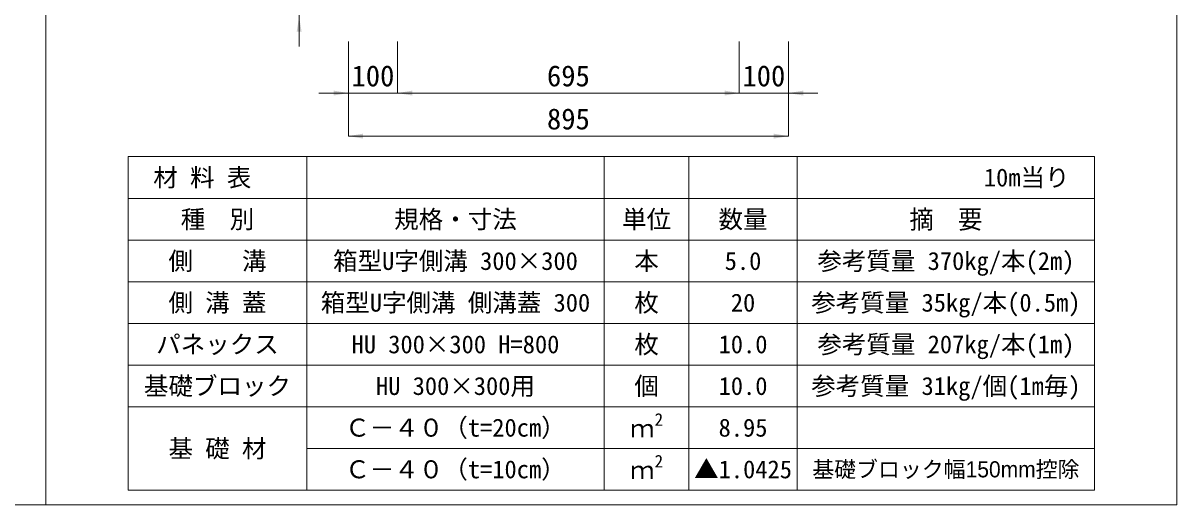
# Model space of a CAD drawing. Units: millimetres at full size. Extents: x 173025 to 194922, y 53822 to 64534.
# Drawn here: x 192575 to 194922, y 61441 to 62421 of the extents above; entities that cross this region are included whole.
import ezdxf
from ezdxf.enums import TextEntityAlignment as Align

# ---------------------------------------------------------------- set-up
doc = ezdxf.new("R2010")
doc.units = ezdxf.units.MM
doc.header["$LTSCALE"] = 20
for name, color, linetype, lineweight in [('Defpoints_3', 8, 'Continuous', 0), ('図枠', 5, 'Continuous', 13), ('寸法・材料表', 7, 'Continuous', 13), ('寸法線', 7, 'Continuous', 13)]:
    doc.layers.add(name, color=color, linetype=linetype, lineweight=lineweight)
doc.styles.add('ＭＳ ゴシック', font='')
doc.styles.add('ＭＳ Ｐゴシック', font='')
doc.styles.get('ＭＳ ゴシック').set_extended_font_data('MS Gothic')
doc.styles.get('ＭＳ Ｐゴシック').set_extended_font_data('MS PGothic')

# ---------------------------------------------------------------- blocks, each defined once
blk = doc.blocks.new('filled_arrow')
at = {"color": 0, "linetype": 'Continuous', "lineweight": -2}
blk.add_solid([(7.5, 1.25), (0, 0), (7.5, -1.25)], dxfattribs=at)

msp = doc.modelspace()

# ---------------------------------------------------------------- linework, layer by layer
at = {"layer": 'Defpoints_3'}
for p, q in [((192789.27, 62149.35), (194754.58, 62149.35)), ((192789.27, 62149.35), (192789.27, 62064.17)), ((193152.27, 62149.35), (193152.27, 62064.17)), ((193757.27, 62149.35), (193757.27, 62064.17)), ((193929.58, 62149.35), (193929.58, 62064.17)), ((194149.58, 62149.35), (194149.58, 62064.17)), ((194754.58, 62149.35), (194754.58, 62064.17))]:
    msp.add_line(p, q, dxfattribs=at)
at = {"layer": '図枠'}
for p, q in [((192621.93, 64341.27), (192621.93, 61441.27)), ((194921.93, 64341.27), (194921.93, 61441.27)), ((179921.93, 61441.27), (194921.93, 61441.27))]:
    msp.add_line(p, q, dxfattribs=at)
at = {"layer": '寸法・材料表'}
for p, q in [((192789.27, 62064.17), (194754.58, 62064.17)), ((192789.27, 62064.17), (192789.27, 61471.27)), ((193152.27, 62064.17), (193152.27, 61471.27)), ((193757.27, 62064.17), (193757.27, 61471.27)), ((193929.58, 62064.17), (193929.58, 61471.27)), ((194149.58, 62064.17), (194149.58, 61471.27)), ((194754.58, 62064.17), (194754.58, 61471.27)), ((192789.27, 61979.47), (194754.58, 61979.47)), ((192789.27, 61894.77), (194754.58, 61894.77)), ((192789.27, 61810.07), (194754.58, 61810.07)), ((192789.27, 61725.37), (194754.58, 61725.37)), ((192789.27, 61640.67), (194754.58, 61640.67)), ((193152.27, 61555.97), (194754.58, 61555.97)), ((192789.27, 61471.27), (194754.58, 61471.27))]:
    msp.add_line(p, q, dxfattribs=at)
at = {"layer": '寸法線'}
for p, q in [((193136.9, 62373.31), (193136.9, 62593.31)), ((193236.93, 62383.31), (193236.93, 62278.37)), ((193236.93, 62383.31), (193236.93, 62190.87)), ((193336.93, 62383.31), (193336.93, 62278.37)), ((193336.93, 62383.31), (193336.93, 62278.37)), ((194031.93, 62383.31), (194031.93, 62278.37)), ((194031.93, 62383.31), (194031.93, 62278.37)), ((194131.93, 62383.31), (194131.93, 62278.37)), ((194131.93, 62383.31), (194131.93, 62190.87)), ((193176.93, 62278.37), (193396.93, 62278.37)), ((193336.93, 62278.37), (194031.93, 62278.37)), ((193971.93, 62278.37), (194191.93, 62278.37)), ((194131.93, 62190.87), (193236.93, 62190.87))]:
    msp.add_line(p, q, dxfattribs=at)

# ---------------------------------------------------------------- block references
at = {"layer": '寸法線', "xscale": 4, "yscale": 4}
for p, rotation in [((193136.9, 62433.31), 270), ((193236.93, 62278.37), 180), ((194031.93, 62278.37), 180), ((194031.93, 62278.37), 180), ((194131.93, 62190.87), 180)]:
    msp.add_blockref('filled_arrow', p, dxfattribs=dict(at, rotation=rotation))
for p in [(193336.93, 62278.37), (193336.93, 62278.37), (194131.93, 62278.37), (193236.93, 62190.87)]:
    msp.add_blockref('filled_arrow', p, dxfattribs=at)

# ---------------------------------------------------------------- texts
at = {"layer": '寸法・材料表', "style": 'ＭＳ ゴシック'}
msp.add_text('\u3000材 料 表', height=36.55, dxfattribs=at).set_placement((192790.44, 62106.76), align=Align.MIDDLE_LEFT)
msp.add_text('10m当り\u3000', height=36.55, dxfattribs=at).set_placement((194753.42, 62106.76), align=Align.MIDDLE_RIGHT)
at = {"layer": '寸法・材料表'}
for s, height, style, p in [('種\u3000別', 36.55, 'ＭＳ ゴシック', (192970.77, 62021.82)), ('規格・寸法', 36.55, 'ＭＳ ゴシック', (193454.77, 62021.82)), ('単位', 36.55, 'ＭＳ ゴシック', (193843.43, 62021.82)), ('数量', 36.55, 'ＭＳ ゴシック', (194039.58, 62021.82)), ('側\u3000\u3000溝', 36.55, 'ＭＳ ゴシック', (192970.77, 61937.12)), ('箱型U字側溝 300×300', 36.55, 'ＭＳ ゴシック', (193454.77, 61937.12)), ('本', 36.55, 'ＭＳ ゴシック', (193843.43, 61937.12)), ('5.0', 36.55, 'ＭＳ ゴシック', (194039.58, 61937.12)), ('参考質量 370kg/本(2m)', 36.55, 'ＭＳ ゴシック', (194452.08, 61937.12)), ('側 溝 蓋', 36.55, 'ＭＳ ゴシック', (192970.77, 61852.42)), ('箱型U字側溝 側溝蓋 300', 36.55, 'ＭＳ ゴシック', (193454.77, 61852.42)), ('枚', 36.55, 'ＭＳ ゴシック', (193843.43, 61852.42)), ('20', 36.55, 'ＭＳ ゴシック', (194039.58, 61852.42)), ('参考質量 35kg/本(0.5m)', 36.55, 'ＭＳ ゴシック', (194452.08, 61852.42)), ('パネックス', 36.55, 'ＭＳ ゴシック', (192970.77, 61767.72)), ('HU 300×300 H=800', 36.55, 'ＭＳ ゴシック', (193454.77, 61767.72)), ('枚', 36.55, 'ＭＳ ゴシック', (193843.43, 61767.72)), ('10.0', 36.55, 'ＭＳ ゴシック', (194039.58, 61767.72)), ('参考質量 207kg/本(1m)', 36.55, 'ＭＳ ゴシック', (194452.08, 61767.72)), ('基礎ブロック', 36.55, 'ＭＳ ゴシック', (192970.77, 61683.02)), ('HU 300×300用', 36.55, 'ＭＳ ゴシック', (193454.77, 61683.02)), ('個', 36.55, 'ＭＳ ゴシック', (193843.43, 61683.02)), ('10.0', 36.55, 'ＭＳ ゴシック', (194039.58, 61683.02)), ('参考質量 31kg/個(1m毎)', 36.55, 'ＭＳ ゴシック', (194452.08, 61683.02)), ('Ｃ－４０（t=20cm）', 36.55, 'ＭＳ ゴシック', (193454.77, 61598.32)), ('8.95', 36.55, 'ＭＳ ゴシック', (194039.58, 61598.32)), ('基 礎 材', 36.55, 'ＭＳ ゴシック', (192970.77, 61555.97)), ('Ｃ－４０（t=10cm）', 36.55, 'ＭＳ ゴシック', (193454.77, 61513.62)), ('▲1.0425', 36.55, 'ＭＳ ゴシック', (194039.58, 61513.62)), ('基礎ブロック幅150mm控除', 32.66, 'ＭＳ Ｐゴシック', (194452.08, 61513.62))]:
    msp.add_text(s, height=height, dxfattribs=dict(at, style=style)).set_placement(p, align=Align.MIDDLE_CENTER)
at = {"layer": '寸法・材料表', "style": 'ＭＳ Ｐゴシック', "width": 0.95}
msp.add_text('摘\u3000要', height=38.1, dxfattribs=at).set_placement((194452.08, 62021.82), align=Align.MIDDLE_CENTER)
at = {"layer": '寸法・材料表', "style": 'ＭＳ ゴシック'}
for s, height, p in [('2', 25.59, (193859.63, 61594.34)), ('ｍ', 36.55, (193809.77, 61567.39)), ('2', 25.59, (193859.63, 61509.64)), ('ｍ', 36.55, (193809.77, 61482.69))]:
    msp.add_text(s, height=height, dxfattribs=at).set_placement(p, align=Align.BOTTOM_LEFT)
at = {"layer": '寸法線', "style": 'ＭＳ ゴシック'}
for s, p in [('100', (193286.93, 62313.37)), ('695', (193684.43, 62313.37)), ('100', (194081.93, 62313.37)), ('895', (193684.43, 62225.87))]:
    msp.add_text(s, height=42.72, dxfattribs=at).set_placement(p, align=Align.MIDDLE_CENTER)

doc.saveas('drawing.dxf')
